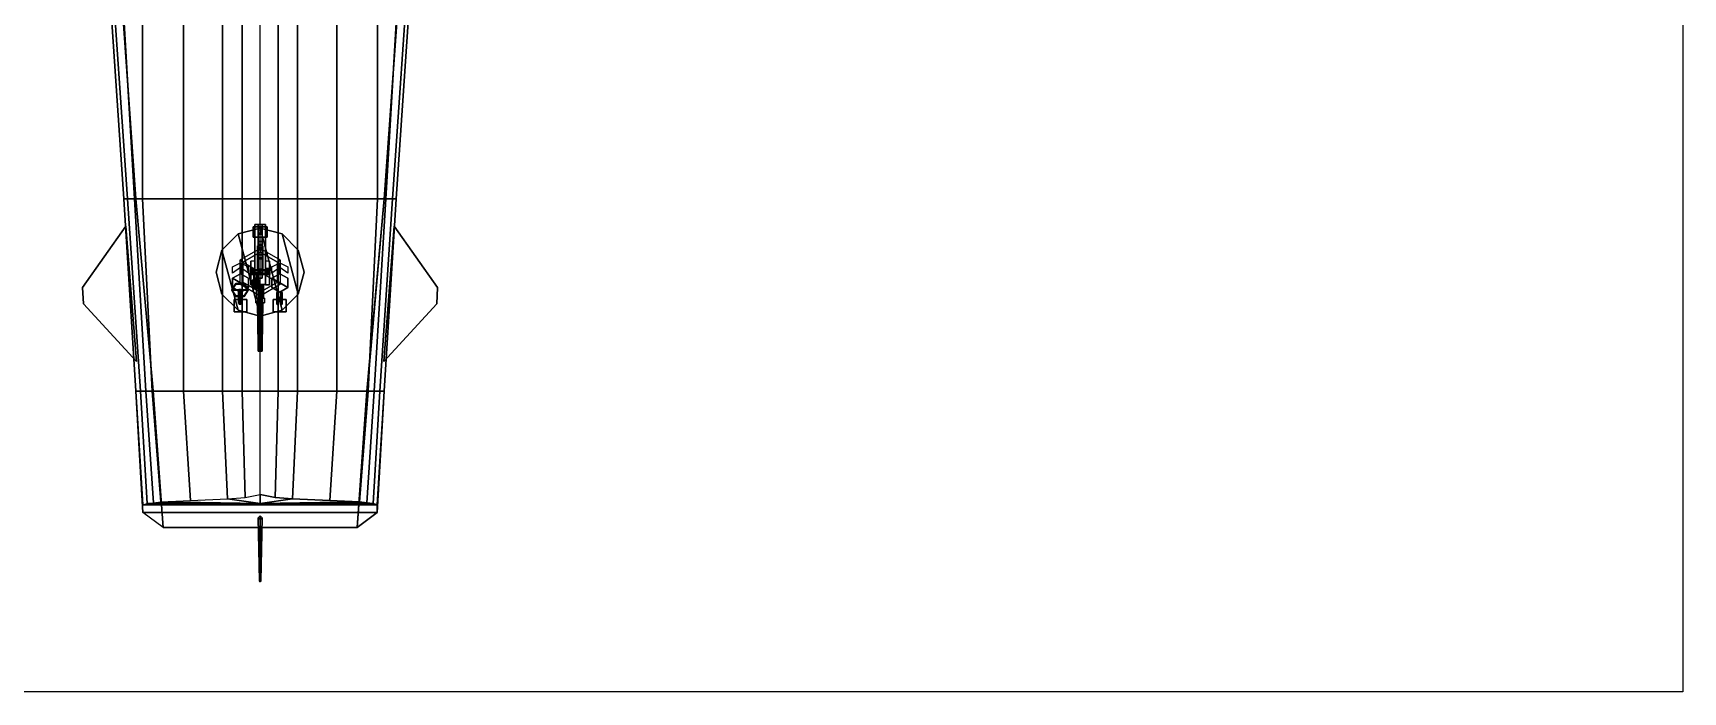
# Model space of a CAD drawing. Header units: millimetres. Extents: x -41 to 37, y -61 to 81.
# Drawn here: x -5.87 to 36.8, y -60.83 to -43.8 of the extents above; entities that cross this region are included whole.
import ezdxf

# ---------------------------------------------------------------- set-up
doc = ezdxf.new("R2010")
doc.units = ezdxf.units.MM
for name, color, linetype in [('barrel', 1, 'Continuous'), ('drawing', 9, 'Continuous'), ('h1_2', 7, 'Continuous'), ('h2_2', 4, 'Continuous'), ('sleeve', 5, 'Continuous'), ('turret', 2, 'Continuous')]:
    doc.layers.add(name, color=color, linetype=linetype)
picture_1 = doc.add_image_def('image1.gif', size_in_pixel=(2365, 2885))

msp = doc.modelspace()

# ---------------------------------------------------------------- linework, layer by layer
at = {"layer": 'barrel'}
for points in [[(-0.09, -50.3, 4.14), (-0.045, -50.3, 4.062), (-0.045, -50.65, 4.062), (-0.09, -50.65, 4.14)], [(-0.045, -50.3, 4.218), (-0.09, -50.3, 4.14), (-0.09, -50.65, 4.14), (-0.045, -50.65, 4.218)], [(-0.045, -50.3, 4.062), (0.045, -50.3, 4.062), (0.045, -50.65, 4.062), (-0.045, -50.65, 4.062)], [(0.045, -50.3, 4.218), (-0.045, -50.3, 4.218), (-0.045, -50.65, 4.218), (0.045, -50.65, 4.218)], [(0.045, -50.3, 4.062), (0.09, -50.3, 4.14), (0.09, -50.65, 4.14), (0.045, -50.65, 4.062)], [(0.09, -50.3, 4.14), (0.045, -50.3, 4.218), (0.045, -50.65, 4.218), (0.09, -50.65, 4.14)], [(0.055, -50.65, 4.045), (-0.055, -50.65, 4.045), (-0.11, -50.65, 4.14), (0.11, -50.65, 4.14)], [(0.11, -50.65, 4.14), (-0.11, -50.65, 4.14), (-0.055, -50.65, 4.235), (0.055, -50.65, 4.235)], [(-0.11, -50.65, 4.14), (-0.055, -50.65, 4.045), (-0.055, -50.77, 4.045), (-0.11, -50.77, 4.14)], [(-0.055, -50.65, 4.235), (-0.11, -50.65, 4.14), (-0.11, -50.77, 4.14), (-0.055, -50.77, 4.235)], [(0.11, -50.77, 4.14), (-0.11, -50.77, 4.14), (-0.055, -50.77, 4.045), (0.055, -50.77, 4.045)], [(0.055, -50.77, 4.235), (-0.055, -50.77, 4.235), (-0.11, -50.77, 4.14), (0.11, -50.77, 4.14)], [(-0.07, -50.77, 4.14), (-0.035, -50.77, 4.079), (-0.025, -51.86, 4.097), (-0.05, -51.86, 4.14)], [(-0.035, -50.77, 4.201), (-0.07, -50.77, 4.14), (-0.05, -51.86, 4.14), (-0.025, -51.86, 4.183)], [(-0.055, -50.65, 4.045), (0.055, -50.65, 4.045), (0.055, -50.77, 4.045), (-0.055, -50.77, 4.045)], [(0.055, -50.65, 4.235), (-0.055, -50.65, 4.235), (-0.055, -50.77, 4.235), (0.055, -50.77, 4.235)], [(-0.035, -50.77, 4.079), (0.035, -50.77, 4.079), (0.025, -51.86, 4.097), (-0.025, -51.86, 4.097)], [(0.035, -50.77, 4.201), (-0.035, -50.77, 4.201), (-0.025, -51.86, 4.183), (0.025, -51.86, 4.183)], [(0.035, -50.77, 4.079), (0.07, -50.77, 4.14), (0.05, -51.86, 4.14), (0.025, -51.86, 4.097)], [(0.07, -50.77, 4.14), (0.035, -50.77, 4.201), (0.025, -51.86, 4.183), (0.05, -51.86, 4.14)], [(0.055, -50.65, 4.045), (0.11, -50.65, 4.14), (0.11, -50.77, 4.14), (0.055, -50.77, 4.045)], [(0.11, -50.65, 4.14), (0.055, -50.65, 4.235), (0.055, -50.77, 4.235), (0.11, -50.77, 4.14)], [(-0.05, -51.86, 4.14), (-0.025, -51.86, 4.097), (-0.025, -52.02, 4.097), (-0.05, -52.02, 4.14)], [(-0.025, -51.86, 4.183), (-0.05, -51.86, 4.14), (-0.05, -52.02, 4.14), (-0.025, -52.02, 4.183)], [(0.05, -52.02, 4.14), (-0.05, -52.02, 4.14), (-0.025, -52.02, 4.097), (0.025, -52.02, 4.097)], [(0.025, -52.02, 4.183), (-0.025, -52.02, 4.183), (-0.05, -52.02, 4.14), (0.05, -52.02, 4.14)], [(-0.025, -51.86, 4.097), (0.025, -51.86, 4.097), (0.025, -52.02, 4.097), (-0.025, -52.02, 4.097)], [(0.025, -51.86, 4.183), (-0.025, -51.86, 4.183), (-0.025, -52.02, 4.183), (0.025, -52.02, 4.183)], [(0.025, -51.86, 4.097), (0.05, -51.86, 4.14), (0.05, -52.02, 4.14), (0.025, -52.02, 4.097)], [(0.05, -51.86, 4.14), (0.025, -51.86, 4.183), (0.025, -52.02, 4.183), (0.05, -52.02, 4.14)]]:
    msp.add_3dface(points, dxfattribs=at)
at = {"layer": 'h1_2'}
for points in [[(-3.684, -41.478, 2.822), (-3.21, -48.085, 2.791), (3.21, -48.085, 2.791), (3.684, -41.478, 2.822)], [(-3.21, -48.09, 2.79), (-3.21, -48.09, 3.94), (-3.68, -41.48, 3.94), (-3.68, -41.48, 2.84)], [(-3.68, -41.48, 2.84), (-3.68, -41.48, 3.94), (-3.21, -48.09, 3.94), (-3.21, -48.09, 2.79)], [(0.465, -41.478, -1.707), (0.465, -48.085, -0.989), (0, -48.085, -1.15), (0, -41.478, -1.954)], [(0.969, -41.478, -1.46), (0.969, -48.085, -0.837), (0.465, -48.085, -0.989), (0.465, -41.478, -1.707)], [(1.985, -41.478, -1.014), (1.985, -48.085, -0.571), (0.969, -48.085, -0.837), (0.969, -41.478, -1.46)], [(3.039, -41.478, -0.701), (3.039, -48.085, -0.457), (1.985, -48.085, -0.571), (1.985, -41.478, -1.014)], [(3.637, -41.478, -0.568), (3.248, -48.085, -0.457), (3.039, -48.085, -0.457), (3.039, -41.478, -0.701)], [(3.21, -48.085, 2.791), (3.523, -48.085, 0.635), (3.969, -41.478, 0.534), (3.684, -41.478, 2.822)], [(3.21, -48.09, 2.79), (3.21, -48.09, 3.94), (3.68, -41.48, 3.94), (3.68, -41.48, 2.84)], [(3.68, -41.48, 2.84), (3.68, -41.48, 3.94), (3.21, -48.09, 3.94), (3.21, -48.09, 2.79)], [(3.884, -41.478, -0.245), (3.428, -48.085, -0.305), (3.248, -48.085, -0.457), (3.637, -41.478, -0.568)], [(3.969, -41.478, 0.097), (3.523, -48.085, 0.008), (3.428, -48.085, -0.305), (3.884, -41.478, -0.245)], [(3.969, -41.478, 0.534), (3.523, -48.085, 0.635), (3.523, -48.085, 0.008), (3.969, -41.478, 0.097)], [(-3.21, -48.085, 2.791), (-2.763, -53.054, 2.84), (2.763, -53.054, 2.84), (3.21, -48.085, 2.791)], [(-3.21, -48.09, 2.79), (-3.21, -48.09, 3.94), (-2.77, -53.05, 3.94), (-2.77, -53.05, 2.84)], [(-2.77, -53.05, 2.84), (-2.77, -53.05, 3.94), (-3.21, -48.09, 3.94), (-3.21, -48.09, 2.79)], [(0.465, -48.085, -0.989), (0.465, -53.054, -0.426), (0, -53.054, -0.521), (0, -48.085, -1.15)], [(0.969, -48.085, -0.837), (0.969, -53.054, -0.322), (0.465, -53.054, -0.426), (0.465, -48.085, -0.989)], [(1.985, -48.085, -0.571), (1.985, -53.054, -0.18), (0.969, -53.054, -0.322), (0.969, -48.085, -0.837)], [(3.039, -48.085, -0.457), (2.792, -53.054, -0.104), (1.985, -53.054, -0.18), (1.985, -48.085, -0.571)], [(2.763, -53.054, 2.84), (3.21, -53.054, 0.751), (3.523, -48.085, 0.635), (3.21, -48.085, 2.791)], [(3.21, -48.09, 2.79), (3.21, -48.09, 3.94), (2.77, -53.05, 3.94), (2.77, -53.05, 2.84)], [(2.77, -53.05, 2.84), (2.77, -53.05, 3.94), (3.21, -48.09, 3.94), (3.21, -48.09, 2.79)], [(3.248, -48.085, -0.457), (2.953, -53.054, -0.094), (2.792, -53.054, -0.104), (3.039, -48.085, -0.457)], [(3.428, -48.085, -0.305), (3.096, -53.054, -0.018), (2.953, -53.054, -0.094), (3.248, -48.085, -0.457)], [(3.523, -48.085, 0.008), (3.21, -53.054, 0.124), (3.096, -53.054, -0.018), (3.428, -48.085, -0.305)], [(3.523, -48.085, 0.635), (3.21, -53.054, 0.751), (3.21, -53.054, 0.124), (3.523, -48.085, 0.008)], [(3.2, -52.29, 0.66), (3.47, -48.79, 0.66), (4.59, -50.38, 0.66), (4.57, -50.8, 0.66)], [(4.57, -50.8, 0.66), (4.59, -50.38, 0.66), (3.47, -48.79, 0.66), (3.2, -52.29, 0.66)], [(-2.763, -53.054, 2.84), (-2.77, -53.05, 3.94), (-2.51, -56.58, 3.94), (-2.51, -56.58, 2.84)], [(-2.51, -56.58, 2.84), (-2.51, -56.58, 3.94), (-2.77, -53.05, 3.94), (-2.763, -53.054, 2.84)], [(-2.763, -53.054, 2.84), (-2.51, -56.58, 2.84), (2.51, -56.58, 2.84), (2.763, -53.054, 2.84)], [(0.465, -53.054, -0.426), (0.39, -55.8, -0.29), (0, -55.73, -0.33), (0, -53.054, -0.521)], [(0.969, -53.054, -0.322), (0.84, -55.84, -0.24), (0.39, -55.8, -0.29), (0.465, -53.054, -0.426)], [(1.985, -53.054, -0.18), (1.8, -55.88, -0.18), (0.84, -55.84, -0.24), (0.969, -53.054, -0.322)], [(2.792, -53.054, -0.104), (2.57, -55.92, -0.104), (1.8, -55.88, -0.18), (1.985, -53.054, -0.18)], [(2.763, -53.054, 2.84), (2.77, -53.05, 3.94), (2.51, -56.58, 3.94), (2.51, -56.58, 2.84)], [(2.51, -56.58, 2.84), (2.51, -56.58, 3.94), (2.77, -53.05, 3.94), (2.763, -53.054, 2.84)], [(2.51, -56.58, 2.84), (3.03, -56.19, 0.751), (3.21, -53.054, 0.751), (2.763, -53.054, 2.84)], [(2.953, -53.054, -0.094), (2.76, -55.94, -0.094), (2.57, -55.92, -0.104), (2.792, -53.054, -0.104)], [(3.096, -53.054, -0.018), (2.92, -55.96, -0.018), (2.76, -55.94, -0.094), (2.953, -53.054, -0.094)], [(3.21, -53.054, 0.124), (3.03, -55.99, 0.124), (2.92, -55.96, -0.018), (3.096, -53.054, -0.018)], [(3.21, -53.054, 0.751), (3.03, -56.19, 0.751), (3.03, -55.99, 0.124), (3.21, -53.054, 0.124)], [(-2.57, -55.92, -0.104), (-1.8, -55.88, -0.18), (-0.84, -55.84, -0.24), (0, -55.96, -0.018)], [(-0.39, -55.8, -0.29), (0, -55.73, -0.33), (0, -55.96, -0.018), (-0.84, -55.84, -0.24)], [(0.39, -55.8, -0.29), (0.84, -55.84, -0.24), (0, -55.96, -0.018), (0, -55.73, -0.33)], [(0.84, -55.84, -0.24), (1.8, -55.88, -0.18), (2.57, -55.92, -0.104), (0, -55.96, -0.018)], [(-3.03, -55.99, 0.124), (-2.92, -55.96, -0.018), (2.92, -55.96, -0.018), (3.03, -55.99, 0.124)], [(-3.03, -56.19, 0.751), (-3.03, -55.99, 0.124), (3.03, -55.99, 0.124), (3.03, -56.19, 0.751)], [(-2.51, -56.58, 2.84), (-3.03, -56.19, 0.751), (3.03, -56.19, 0.751), (2.51, -56.58, 2.84)], [(-2.76, -55.94, -0.094), (-2.57, -55.92, -0.104), (0, -55.96, -0.018), (-2.92, -55.96, -0.018)], [(-0.02, -57.96, 7.39), (0, -57.94, 7.39), (0, -56.28, 2.84), (-0.05, -56.33, 2.84)], [(0, -55.96, -0.018), (2.57, -55.92, -0.104), (2.76, -55.94, -0.094), (2.92, -55.96, -0.018)], [(0, -57.94, 7.39), (0.02, -57.96, 7.39), (0.05, -56.33, 2.84), (0, -56.28, 2.84)], [(0, -57.98, 7.39), (-0.02, -57.96, 7.39), (-0.05, -56.33, 2.84), (0, -56.38, 2.84)], [(0.02, -57.96, 7.39), (0, -57.98, 7.39), (0, -56.38, 2.84), (0.05, -56.33, 2.84)], [(-0.02, -57.96, 7.39), (0, -57.98, 7.39), (0.02, -57.96, 7.39), (0, -57.94, 7.39)]]:
    msp.add_3dface(points, dxfattribs=at)
at = {"layer": 'h2_2'}
for points in [[(-3.21, -48.085, 2.791), (-3.523, -48.085, 0.635), (-3.969, -41.478, 0.534), (-3.684, -41.478, 2.822)], [(-3.969, -41.478, 0.534), (-3.523, -48.085, 0.635), (-3.523, -48.085, 0.008), (-3.969, -41.478, 0.097)], [(-3.969, -41.478, 0.097), (-3.523, -48.085, 0.008), (-3.428, -48.085, -0.305), (-3.884, -41.478, -0.245)], [(-3.884, -41.478, -0.245), (-3.428, -48.085, -0.305), (-3.248, -48.085, -0.457), (-3.637, -41.478, -0.568)], [(-3.637, -41.478, -0.568), (-3.248, -48.085, -0.457), (-3.039, -48.085, -0.457), (-3.039, -41.478, -0.701)], [(-3.039, -41.478, -0.701), (-3.039, -48.085, -0.457), (-1.985, -48.085, -0.571), (-1.985, -41.478, -1.014)], [(-1.985, -41.478, -1.014), (-1.985, -48.085, -0.571), (-0.969, -48.085, -0.837), (-0.969, -41.478, -1.46)], [(-0.969, -41.478, -1.46), (-0.969, -48.085, -0.837), (-0.465, -48.085, -0.989), (-0.465, -41.478, -1.707)], [(-0.465, -41.478, -1.707), (-0.465, -48.085, -0.989), (0, -48.085, -1.15), (0, -41.478, -1.954)], [(-2.763, -53.054, 2.84), (-3.21, -53.054, 0.751), (-3.523, -48.085, 0.635), (-3.21, -48.085, 2.791)], [(-3.523, -48.085, 0.635), (-3.21, -53.054, 0.751), (-3.21, -53.054, 0.124), (-3.523, -48.085, 0.008)], [(-3.523, -48.085, 0.008), (-3.21, -53.054, 0.124), (-3.096, -53.054, -0.018), (-3.428, -48.085, -0.305)], [(-3.428, -48.085, -0.305), (-3.096, -53.054, -0.018), (-2.953, -53.054, -0.094), (-3.248, -48.085, -0.457)], [(-3.248, -48.085, -0.457), (-2.953, -53.054, -0.094), (-2.792, -53.054, -0.104), (-3.039, -48.085, -0.457)], [(-3.039, -48.085, -0.457), (-2.792, -53.054, -0.104), (-1.985, -53.054, -0.18), (-1.985, -48.085, -0.571)], [(-1.985, -48.085, -0.571), (-1.985, -53.054, -0.18), (-0.969, -53.054, -0.322), (-0.969, -48.085, -0.837)], [(-0.969, -48.085, -0.837), (-0.969, -53.054, -0.322), (-0.465, -53.054, -0.426), (-0.465, -48.085, -0.989)], [(-0.465, -48.085, -0.989), (-0.465, -53.054, -0.426), (0, -53.054, -0.521), (0, -48.085, -1.15)], [(-3.2, -52.29, 0.66), (-3.47, -48.79, 0.66), (-4.59, -50.38, 0.66), (-4.57, -50.8, 0.66)], [(-4.57, -50.8, 0.66), (-4.59, -50.38, 0.66), (-3.47, -48.79, 0.66), (-3.2, -52.29, 0.66)], [(-2.51, -56.58, 2.84), (-3.03, -56.19, 0.751), (-3.21, -53.054, 0.751), (-2.763, -53.054, 2.84)], [(-3.21, -53.054, 0.751), (-3.03, -56.19, 0.751), (-3.03, -55.99, 0.124), (-3.21, -53.054, 0.124)], [(-3.21, -53.054, 0.124), (-3.03, -55.99, 0.124), (-2.92, -55.96, -0.018), (-3.096, -53.054, -0.018)], [(-3.096, -53.054, -0.018), (-2.92, -55.96, -0.018), (-2.76, -55.94, -0.094), (-2.953, -53.054, -0.094)], [(-2.953, -53.054, -0.094), (-2.76, -55.94, -0.094), (-2.57, -55.92, -0.104), (-2.792, -53.054, -0.104)], [(-2.792, -53.054, -0.104), (-2.57, -55.92, -0.104), (-1.8, -55.88, -0.18), (-1.985, -53.054, -0.18)], [(-1.985, -53.054, -0.18), (-1.8, -55.88, -0.18), (-0.84, -55.84, -0.24), (-0.969, -53.054, -0.322)], [(-0.969, -53.054, -0.322), (-0.84, -55.84, -0.24), (-0.39, -55.8, -0.29), (-0.465, -53.054, -0.426)], [(-0.465, -53.054, -0.426), (-0.39, -55.8, -0.29), (0, -55.73, -0.33), (0, -53.054, -0.521)]]:
    msp.add_3dface(points, dxfattribs=at)
at = {"layer": 'sleeve'}
for points in [[(-0.18, -48.81, 4.35), (0.18, -48.81, 4.35), (0.18, -48.81, 3.92), (-0.18, -48.81, 3.92)], [(-0.18, -48.81, 3.92), (-0.18, -49.08, 3.92), (-0.18, -49.08, 4.35), (-0.18, -48.81, 4.35)], [(0.18, -48.81, 3.92), (0.18, -49.08, 3.92), (-0.18, -49.08, 3.92), (-0.18, -48.81, 3.92)], [(-0.18, -49.08, 4.35), (0.18, -49.08, 4.35), (0.18, -48.81, 4.35), (-0.18, -48.81, 4.35)], [(-0.14, -48.75, 3.96), (-0.14, -50.3, 3.96), (-0.14, -50.3, 4.32), (-0.14, -48.75, 4.32)], [(0.14, -48.75, 3.96), (0.14, -50.3, 3.96), (-0.14, -50.3, 3.96), (-0.14, -48.75, 3.96)], [(-0.14, -50.3, 4.32), (0.14, -50.3, 4.32), (0.14, -48.75, 4.32), (-0.14, -48.75, 4.32)], [(-0.14, -48.75, 4.32), (0.14, -48.75, 4.32), (0.14, -48.75, 3.96), (-0.14, -48.75, 3.96)], [(-0.05, -48.82, 3.65), (-0.05, -48.97, 3.65), (-0.05, -48.9, 3.96), (-0.05, -48.75, 3.96)], [(0.05, -48.75, 3.96), (0.05, -48.82, 3.65), (-0.05, -48.82, 3.65), (-0.05, -48.75, 3.96)], [(-0.05, -49, 3.34), (-0.05, -49.19, 3.34), (-0.05, -48.97, 3.65), (-0.05, -48.82, 3.65)], [(0.05, -48.82, 3.65), (0.05, -49, 3.34), (-0.05, -49, 3.34), (-0.05, -48.82, 3.65)], [(-0.05, -48.9, 3.96), (-0.05, -48.97, 3.65), (0.05, -48.97, 3.65), (0.05, -48.9, 3.96)], [(-0.05, -48.97, 3.65), (-0.05, -49.19, 3.34), (0.05, -49.19, 3.34), (0.05, -48.97, 3.65)], [(0.05, -49, 3.34), (0.05, -49.27, 3.08), (-0.05, -49.27, 3.08), (-0.05, -49, 3.34)], [(-0.05, -49.27, 3.08), (-0.05, -49.4, 3.17), (-0.05, -49.19, 3.34), (-0.05, -49, 3.34)], [(0.05, -48.9, 3.96), (0.05, -48.97, 3.65), (0.05, -48.82, 3.65), (0.05, -48.75, 3.96)], [(0.05, -48.97, 3.65), (0.05, -49.19, 3.34), (0.05, -49, 3.34), (0.05, -48.82, 3.65)], [(0.05, -49.19, 3.34), (0.05, -49.4, 3.17), (0.05, -49.27, 3.08), (0.05, -49, 3.34)], [(0.14, -48.75, 4.32), (0.14, -50.3, 4.32), (0.14, -50.3, 3.96), (0.14, -48.75, 3.96)], [(0.18, -48.81, 4.35), (0.18, -49.08, 4.35), (0.18, -49.08, 3.92), (0.18, -48.81, 3.92)], [(-0.18, -49.08, 3.92), (0.18, -49.08, 3.92), (0.18, -49.08, 4.35), (-0.18, -49.08, 4.35)], [(-0.07, -49.39, 4.69), (0.07, -49.39, 4.69), (0.07, -49.3, 4.46), (-0.07, -49.3, 4.46)], [(-0.07, -49.3, 4.46), (-0.07, -49.9, 4.4), (-0.07, -49.93, 4.44), (-0.07, -49.39, 4.69)], [(-0.07, -49.3, 4.32), (-0.07, -49.9, 4.32), (-0.07, -49.9, 4.4), (-0.07, -49.3, 4.46)], [(-0.07, -49.3, 4.46), (0.07, -49.3, 4.46), (0.07, -49.3, 4.32), (-0.07, -49.3, 4.32)], [(-0.07, -49.93, 4.44), (0.07, -49.93, 4.44), (0.07, -49.39, 4.69), (-0.07, -49.39, 4.69)], [(-0.05, -49.19, 3.34), (-0.05, -49.4, 3.17), (0.05, -49.4, 3.17), (0.05, -49.19, 3.34)], [(0.05, -49.27, 3.08), (0.05, -49.61, 2.96), (-0.05, -49.61, 2.96), (-0.05, -49.27, 3.08)], [(-0.05, -49.61, 2.96), (-0.05, -49.61, 3.07), (-0.05, -49.4, 3.17), (-0.05, -49.27, 3.08)], [(0.05, -49.34, 3.96), (0.05, -49.53, 3.67), (-0.05, -49.53, 3.67), (-0.05, -49.34, 3.96)], [(-0.05, -49.53, 3.67), (-0.05, -49.64, 3.73), (-0.05, -49.48, 3.96), (-0.05, -49.34, 3.96)], [(-0.05, -49.4, 3.17), (-0.05, -49.61, 3.07), (0.05, -49.61, 3.07), (0.05, -49.4, 3.17)], [(-0.05, -49.48, 3.96), (-0.05, -49.64, 3.73), (0.05, -49.64, 3.73), (0.05, -49.48, 3.96)], [(0.05, -49.4, 3.17), (0.05, -49.61, 3.07), (0.05, -49.61, 2.96), (0.05, -49.27, 3.08)], [(0.05, -49.48, 3.96), (0.05, -49.64, 3.73), (0.05, -49.53, 3.67), (0.05, -49.34, 3.96)], [(0.07, -49.39, 4.69), (0.07, -49.93, 4.44), (0.07, -49.9, 4.4), (0.07, -49.3, 4.46)], [(0.07, -49.3, 4.46), (0.07, -49.9, 4.4), (0.07, -49.9, 4.32), (0.07, -49.3, 4.32)], [(0.25, -49.92, 4.15), (0.25, -49.95, 4.098), (-0.25, -49.95, 4.098), (-0.25, -49.92, 4.15)], [(0.25, -49.95, 4.202), (0.25, -49.92, 4.15), (-0.25, -49.92, 4.15), (-0.25, -49.95, 4.202)], [(-0.25, -50.04, 4.15), (-0.25, -49.92, 4.15), (-0.25, -49.95, 4.098), (-0.25, -50.01, 4.098)], [(-0.25, -50.01, 4.202), (-0.25, -49.95, 4.202), (-0.25, -49.92, 4.15), (-0.25, -50.04, 4.15)], [(-0.07, -49.9, 4.4), (0.07, -49.9, 4.4), (0.07, -49.93, 4.44), (-0.07, -49.93, 4.44)], [(-0.07, -49.9, 4.32), (0.07, -49.9, 4.32), (0.07, -49.9, 4.4), (-0.07, -49.9, 4.4)], [(0.05, -49.53, 3.67), (0.05, -49.93, 3.48), (-0.05, -49.93, 3.48), (-0.05, -49.53, 3.67)], [(-0.05, -49.93, 3.48), (-0.05, -49.93, 3.61), (-0.05, -49.64, 3.73), (-0.05, -49.53, 3.67)], [(-0.05, -49.95, 2.96), (-0.05, -49.95, 3.07), (-0.05, -49.61, 3.07), (-0.05, -49.61, 2.96)], [(0.05, -49.61, 2.96), (0.05, -49.95, 2.96), (-0.05, -49.95, 2.96), (-0.05, -49.61, 2.96)], [(-0.05, -49.61, 3.07), (-0.05, -49.95, 3.07), (0.05, -49.95, 3.07), (0.05, -49.61, 3.07)], [(-0.05, -49.64, 3.73), (-0.05, -49.93, 3.61), (0.05, -49.93, 3.61), (0.05, -49.64, 3.73)], [(0.05, -49.64, 3.73), (0.05, -49.93, 3.61), (0.05, -49.93, 3.48), (0.05, -49.53, 3.67)], [(0.05, -49.61, 3.07), (0.05, -49.95, 3.07), (0.05, -49.95, 2.96), (0.05, -49.61, 2.96)], [(0.25, -50.01, 4.098), (0.25, -49.95, 4.098), (0.25, -49.92, 4.15), (0.25, -50.04, 4.15)], [(0.25, -50.04, 4.15), (0.25, -49.92, 4.15), (0.25, -49.95, 4.202), (0.25, -50.01, 4.202)], [(0.25, -49.95, 4.098), (0.25, -50.01, 4.098), (-0.25, -50.01, 4.098), (-0.25, -49.95, 4.098)], [(0.25, -50.01, 4.202), (0.25, -49.95, 4.202), (-0.25, -49.95, 4.202), (-0.25, -50.01, 4.202)], [(0.25, -50.01, 4.098), (0.25, -50.04, 4.15), (-0.25, -50.04, 4.15), (-0.25, -50.01, 4.098)], [(0.25, -50.04, 4.15), (0.25, -50.01, 4.202), (-0.25, -50.01, 4.202), (-0.25, -50.04, 4.15)], [(-0.21, -50.24, 4.53), (-0.197, -50.19, 4.53), (-0.197, -50.215, 4.487), (-0.21, -50.24, 4.53)], [(-0.21, -50.24, 4.53), (-0.197, -50.215, 4.573), (-0.197, -50.19, 4.53), (-0.21, -50.24, 4.53)], [(-0.21, -50.24, 4.53), (-0.197, -50.215, 4.487), (-0.197, -50.265, 4.487), (-0.21, -50.24, 4.53)], [(-0.21, -50.24, 4.53), (-0.197, -50.265, 4.573), (-0.197, -50.215, 4.573), (-0.21, -50.24, 4.53)], [(-0.21, -50.24, 4.53), (-0.197, -50.265, 4.487), (-0.197, -50.29, 4.53), (-0.21, -50.24, 4.53)], [(-0.21, -50.24, 4.53), (-0.197, -50.29, 4.53), (-0.197, -50.265, 4.573), (-0.21, -50.24, 4.53)], [(-0.197, -50.19, 4.53), (-0.16, -50.153, 4.53), (-0.16, -50.197, 4.455), (-0.197, -50.215, 4.487)], [(-0.197, -50.215, 4.573), (-0.16, -50.197, 4.605), (-0.16, -50.153, 4.53), (-0.197, -50.19, 4.53)], [(-0.197, -50.215, 4.487), (-0.16, -50.197, 4.455), (-0.16, -50.283, 4.455), (-0.197, -50.265, 4.487)], [(-0.197, -50.265, 4.573), (-0.16, -50.283, 4.605), (-0.16, -50.197, 4.605), (-0.197, -50.215, 4.573)], [(-0.197, -50.265, 4.487), (-0.16, -50.283, 4.455), (-0.16, -50.327, 4.53), (-0.197, -50.29, 4.53)], [(-0.197, -50.29, 4.53), (-0.16, -50.327, 4.53), (-0.16, -50.283, 4.605), (-0.197, -50.265, 4.573)], [(-0.085, -50, 4.517), (-0.135, -50, 4.517), (-0.16, -50, 4.56), (-0.06, -50, 4.56)], [(-0.06, -50, 4.56), (-0.16, -50, 4.56), (-0.135, -50, 4.603), (-0.085, -50, 4.603)], [(-0.16, -50, 4.56), (-0.135, -50, 4.517), (-0.135, -50.41, 4.517), (-0.16, -50.41, 4.56)], [(-0.135, -50, 4.603), (-0.16, -50, 4.56), (-0.16, -50.41, 4.56), (-0.135, -50.41, 4.603)], [(-0.16, -50.153, 4.53), (-0.11, -50.14, 4.53), (-0.11, -50.19, 4.443), (-0.16, -50.197, 4.455)], [(-0.16, -50.197, 4.605), (-0.11, -50.19, 4.617), (-0.11, -50.14, 4.53), (-0.16, -50.153, 4.53)], [(-0.16, -50.197, 4.455), (-0.11, -50.19, 4.443), (-0.11, -50.29, 4.443), (-0.16, -50.283, 4.455)], [(-0.16, -50.283, 4.605), (-0.11, -50.29, 4.617), (-0.11, -50.19, 4.617), (-0.16, -50.197, 4.605)], [(-0.16, -50.283, 4.455), (-0.11, -50.29, 4.443), (-0.11, -50.34, 4.53), (-0.16, -50.327, 4.53)], [(-0.16, -50.327, 4.53), (-0.11, -50.34, 4.53), (-0.11, -50.29, 4.617), (-0.16, -50.283, 4.605)], [(-0.14, -50.19, 4.46), (-0.08, -50.19, 4.46), (-0.08, -50.02, 4.32), (-0.14, -50.02, 4.32)], [(-0.14, -50.02, 4.32), (-0.14, -50.29, 4.32), (-0.14, -50.29, 4.46), (-0.14, -50.19, 4.46)], [(-0.14, -50.29, 4.32), (-0.08, -50.29, 4.32), (-0.08, -50.29, 4.46), (-0.14, -50.29, 4.46)], [(-0.14, -50.3, 3.96), (0.14, -50.3, 3.96), (0.14, -50.3, 4.32), (-0.14, -50.3, 4.32)], [(-0.135, -50, 4.517), (-0.085, -50, 4.517), (-0.085, -50.41, 4.517), (-0.135, -50.41, 4.517)], [(-0.085, -50, 4.603), (-0.135, -50, 4.603), (-0.135, -50.41, 4.603), (-0.085, -50.41, 4.603)], [(-0.11, -50.14, 4.53), (-0.06, -50.153, 4.53), (-0.06, -50.197, 4.455), (-0.11, -50.19, 4.443)], [(-0.11, -50.19, 4.617), (-0.06, -50.197, 4.605), (-0.06, -50.153, 4.53), (-0.11, -50.14, 4.53)], [(-0.11, -50.19, 4.443), (-0.06, -50.197, 4.455), (-0.06, -50.283, 4.455), (-0.11, -50.29, 4.443)], [(-0.11, -50.29, 4.617), (-0.06, -50.283, 4.605), (-0.06, -50.197, 4.605), (-0.11, -50.19, 4.617)], [(-0.11, -50.29, 4.443), (-0.06, -50.283, 4.455), (-0.06, -50.327, 4.53), (-0.11, -50.34, 4.53)], [(-0.11, -50.34, 4.53), (-0.06, -50.327, 4.53), (-0.06, -50.283, 4.605), (-0.11, -50.29, 4.617)], [(-0.085, -50, 4.517), (-0.06, -50, 4.56), (-0.06, -50.41, 4.56), (-0.085, -50.41, 4.517)], [(-0.06, -50, 4.56), (-0.085, -50, 4.603), (-0.085, -50.41, 4.603), (-0.06, -50.41, 4.56)], [(-0.08, -50.19, 4.46), (-0.08, -50.29, 4.46), (-0.08, -50.29, 4.32), (-0.08, -50.02, 4.32)], [(-0.06, -50.153, 4.53), (-0.023, -50.19, 4.53), (-0.023, -50.215, 4.487), (-0.06, -50.197, 4.455)], [(-0.06, -50.197, 4.605), (-0.023, -50.215, 4.573), (-0.023, -50.19, 4.53), (-0.06, -50.153, 4.53)], [(-0.06, -50.197, 4.455), (-0.023, -50.215, 4.487), (-0.023, -50.265, 4.487), (-0.06, -50.283, 4.455)], [(-0.06, -50.283, 4.605), (-0.023, -50.265, 4.573), (-0.023, -50.215, 4.573), (-0.06, -50.197, 4.605)], [(-0.06, -50.283, 4.455), (-0.023, -50.265, 4.487), (-0.023, -50.29, 4.53), (-0.06, -50.327, 4.53)], [(-0.06, -50.327, 4.53), (-0.023, -50.29, 4.53), (-0.023, -50.265, 4.573), (-0.06, -50.283, 4.605)], [(0.05, -49.93, 3.48), (0.05, -50.14, 3.48), (-0.05, -50.14, 3.48), (-0.05, -49.93, 3.48)], [(-0.05, -49.93, 3.61), (-0.05, -50.14, 3.61), (0.05, -50.14, 3.61), (0.05, -49.93, 3.61)], [(-0.05, -50.14, 3.48), (-0.05, -50.14, 3.61), (-0.05, -49.93, 3.61), (-0.05, -49.93, 3.48)], [(0.05, -49.95, 2.96), (0.05, -49.95, 3.07), (-0.05, -49.95, 3.07), (-0.05, -49.95, 2.96)], [(0.05, -50.14, 3.48), (0.05, -50.14, 3.61), (-0.05, -50.14, 3.61), (-0.05, -50.14, 3.48)], [(-0.035, -50.3, 4), (-0.018, -50.3, 3.97), (-0.018, -50.83, 3.97), (-0.035, -50.83, 4)], [(-0.018, -50.3, 4.03), (-0.035, -50.3, 4), (-0.035, -50.83, 4), (-0.018, -50.83, 4.03)], [(-0.023, -50.19, 4.53), (-0.01, -50.24, 4.53), (-0.01, -50.24, 4.53), (-0.023, -50.215, 4.487)], [(-0.023, -50.215, 4.573), (-0.01, -50.24, 4.53), (-0.01, -50.24, 4.53), (-0.023, -50.19, 4.53)], [(-0.023, -50.215, 4.487), (-0.01, -50.24, 4.53), (-0.01, -50.24, 4.53), (-0.023, -50.265, 4.487)], [(-0.023, -50.265, 4.573), (-0.01, -50.24, 4.53), (-0.01, -50.24, 4.53), (-0.023, -50.215, 4.573)], [(-0.023, -50.265, 4.487), (-0.01, -50.24, 4.53), (-0.01, -50.24, 4.53), (-0.023, -50.29, 4.53)], [(-0.023, -50.29, 4.53), (-0.01, -50.24, 4.53), (-0.01, -50.24, 4.53), (-0.023, -50.265, 4.573)], [(-0.018, -50.3, 3.97), (0.017, -50.3, 3.97), (0.017, -50.83, 3.97), (-0.018, -50.83, 3.97)], [(0.017, -50.3, 4.03), (-0.018, -50.3, 4.03), (-0.018, -50.83, 4.03), (0.017, -50.83, 4.03)], [(0.017, -50.3, 3.97), (0.035, -50.3, 4), (0.035, -50.83, 4), (0.017, -50.83, 3.97)], [(0.035, -50.3, 4), (0.017, -50.3, 4.03), (0.017, -50.83, 4.03), (0.035, -50.83, 4)], [(0.05, -49.93, 3.61), (0.05, -50.14, 3.61), (0.05, -50.14, 3.48), (0.05, -49.93, 3.48)], [(-0.06, -50.41, 4.56), (-0.16, -50.41, 4.56), (-0.135, -50.41, 4.517), (-0.085, -50.41, 4.517)], [(-0.085, -50.41, 4.603), (-0.135, -50.41, 4.603), (-0.16, -50.41, 4.56), (-0.06, -50.41, 4.56)], [(0.06, -50.83, 4), (-0.06, -50.83, 4), (-0.03, -50.83, 4.052), (0.03, -50.83, 4.052)], [(-0.03, -50.83, 4.052), (-0.06, -50.83, 4), (-0.06, -50.91, 4), (-0.03, -50.91, 4.052)], [(0.03, -50.83, 3.948), (-0.03, -50.83, 3.948), (-0.06, -50.83, 4), (0.06, -50.83, 4)], [(-0.06, -50.83, 4), (-0.03, -50.83, 3.948), (-0.03, -50.91, 3.948), (-0.06, -50.91, 4)], [(0.03, -50.91, 4.052), (-0.03, -50.91, 4.052), (-0.06, -50.91, 4), (0.06, -50.91, 4)], [(0.06, -50.91, 4), (-0.06, -50.91, 4), (-0.03, -50.91, 3.948), (0.03, -50.91, 3.948)], [(-0.03, -50.83, 3.948), (0.03, -50.83, 3.948), (0.03, -50.91, 3.948), (-0.03, -50.91, 3.948)], [(0.03, -50.83, 4.052), (-0.03, -50.83, 4.052), (-0.03, -50.91, 4.052), (0.03, -50.91, 4.052)], [(0.06, -50.83, 4), (0.03, -50.83, 4.052), (0.03, -50.91, 4.052), (0.06, -50.91, 4)], [(0.03, -50.83, 3.948), (0.06, -50.83, 4), (0.06, -50.91, 4), (0.03, -50.91, 3.948)]]:
    msp.add_3dface(points, dxfattribs=at)
at = {"layer": 'turret'}
for points in [[(-0.987, -49.41, 3.08), (-0.57, -48.993, 3.08), (-0.57, -48.993, 3), (-0.987, -49.41, 3)], [(-0.57, -50.967, 3), (-0.987, -49.41, 3), (-0.57, -48.993, 3), (0, -51.12, 3)], [(0, -51.12, 3.08), (-0.57, -48.993, 3.08), (-0.987, -49.41, 3.08), (-0.57, -50.967, 3.08)], [(0, -51.12, 3), (-0.57, -48.993, 3), (0, -48.84, 3), (0.57, -50.967, 3)], [(0.57, -50.967, 3.08), (0, -48.84, 3.08), (-0.57, -48.993, 3.08), (0, -51.12, 3.08)], [(-0.57, -48.993, 3.08), (0, -48.84, 3.08), (0, -48.84, 3), (-0.57, -48.993, 3)], [(0.57, -50.967, 3), (0, -48.84, 3), (0.57, -48.993, 3), (0.987, -50.55, 3)], [(0.987, -50.55, 3.08), (0.57, -48.993, 3.08), (0, -48.84, 3.08), (0.57, -50.967, 3.08)], [(0, -48.84, 3.08), (0.57, -48.993, 3.08), (0.57, -48.993, 3), (0, -48.84, 3)], [(0.987, -50.55, 3), (0.57, -48.993, 3), (0.987, -49.41, 3), (1.14, -49.98, 3)], [(1.14, -49.98, 3.08), (0.987, -49.41, 3.08), (0.57, -48.993, 3.08), (0.987, -50.55, 3.08)], [(0.57, -48.993, 3.08), (0.987, -49.41, 3.08), (0.987, -49.41, 3), (0.57, -48.993, 3)], [(-1.14, -49.98, 3.08), (-0.987, -49.41, 3.08), (-0.987, -49.41, 3), (-1.14, -49.98, 3)], [(-0.987, -50.55, 3), (-1.14, -49.98, 3), (-0.987, -49.41, 3), (-0.57, -50.967, 3)], [(-0.57, -50.967, 3.08), (-0.987, -49.41, 3.08), (-1.14, -49.98, 3.08), (-0.987, -50.55, 3.08)], [(-0.45, -49.72, 2.92), (0, -49.46, 2.92), (0, -49.37, 2.8), (-0.528, -49.675, 2.8)], [(0.45, -49.72, 3), (0, -49.46, 3), (-0.45, -49.72, 3), (0.45, -50.24, 3)], [(-0.45, -49.72, 3), (0, -49.46, 3), (0, -49.46, 2.92), (-0.45, -49.72, 2.92)], [(0, -49.46, 2.92), (0.45, -49.72, 2.92), (0.528, -49.675, 2.8), (0, -49.37, 2.8)], [(0, -49.46, 3), (0.45, -49.72, 3), (0.45, -49.72, 2.92), (0, -49.46, 2.92)], [(0.987, -49.41, 3.08), (1.14, -49.98, 3.08), (1.14, -49.98, 3), (0.987, -49.41, 3)], [(-0.718, -49.84, 3.61), (-0.51, -49.74, 3.56), (-0.51, -49.86, 3.38), (-0.718, -50.01, 3.43)], [(-0.45, -50.24, 2.92), (-0.45, -49.72, 2.92), (-0.528, -49.675, 2.8), (-0.528, -50.285, 2.8)], [(-0.51, -49.74, 3.56), (-0.302, -49.84, 3.61), (-0.302, -50.01, 3.43), (-0.51, -49.86, 3.38)], [(-0.51, -49.85, 3.39), (-0.51, -49.86, 3.38), (-0.51, -49.88, 3.27), (-0.51, -49.86, 3.25)], [(-0.51, -49.86, 3.25), (-0.51, -49.88, 3.27), (-0.51, -49.98, 3.19), (-0.51, -49.97, 3.14)], [(0.45, -50.24, 3), (-0.45, -49.72, 3), (-0.45, -50.24, 3), (0, -50.5, 3)], [(-0.45, -50.24, 3), (-0.45, -49.72, 3), (-0.45, -49.72, 2.92), (-0.45, -50.24, 2.92)], [(-0.24, -49.97, 3.68), (-0.14, -49.97, 3.68), (-0.14, -49.7, 3.08), (-0.24, -49.7, 3.08)], [(-0.24, -49.7, 3.08), (-0.24, -50.31, 3.08), (-0.24, -50.31, 3.74), (-0.24, -49.97, 3.68)], [(-0.24, -49.89, 4.16), (-0.14, -49.89, 4.16), (-0.14, -49.97, 3.68), (-0.24, -49.97, 3.68)], [(-0.24, -49.97, 3.68), (-0.24, -50.31, 3.74), (-0.24, -50.02, 4.08), (-0.24, -49.89, 4.16)], [(-0.24, -50.02, 4.08), (-0.14, -50.02, 4.08), (-0.14, -49.89, 4.16), (-0.24, -49.89, 4.16)], [(-0.14, -49.97, 3.68), (-0.14, -50.31, 3.74), (-0.14, -50.31, 3.08), (-0.14, -49.7, 3.08)], [(-0.14, -49.89, 4.16), (-0.14, -50.02, 4.08), (-0.14, -50.31, 3.74), (-0.14, -49.97, 3.68)], [(0.14, -49.97, 3.68), (0.24, -49.97, 3.68), (0.24, -49.7, 3.08), (0.14, -49.7, 3.08)], [(0.14, -49.7, 3.08), (0.14, -50.31, 3.08), (0.14, -50.31, 3.74), (0.14, -49.97, 3.68)], [(0.14, -49.89, 4.16), (0.24, -49.89, 4.16), (0.24, -49.97, 3.68), (0.14, -49.97, 3.68)], [(0.14, -50.02, 4.08), (0.24, -50.02, 4.08), (0.24, -49.89, 4.16), (0.14, -49.89, 4.16)], [(0.14, -49.97, 3.68), (0.14, -50.31, 3.74), (0.14, -50.02, 4.08), (0.14, -49.89, 4.16)], [(0.24, -49.97, 3.68), (0.24, -50.31, 3.74), (0.24, -50.31, 3.08), (0.24, -49.7, 3.08)], [(0.24, -49.89, 4.16), (0.24, -50.02, 4.08), (0.24, -50.31, 3.74), (0.24, -49.97, 3.68)], [(0.302, -49.84, 3.61), (0.51, -49.74, 3.56), (0.51, -49.86, 3.38), (0.302, -50.01, 3.43)], [(0.45, -49.72, 2.92), (0.45, -50.24, 2.92), (0.528, -50.285, 2.8), (0.528, -49.675, 2.8)], [(0.45, -49.72, 3), (0.45, -50.24, 3), (0.45, -50.24, 2.92), (0.45, -49.72, 2.92)], [(0.51, -49.74, 3.56), (0.718, -49.84, 3.61), (0.718, -50.01, 3.43), (0.51, -49.86, 3.38)], [(0.51, -49.85, 3.39), (0.51, -49.86, 3.38), (0.51, -49.88, 3.27), (0.51, -49.86, 3.25)], [(0.51, -49.86, 3.25), (0.51, -49.88, 3.27), (0.51, -49.98, 3.19), (0.51, -49.97, 3.14)], [(-0.987, -50.55, 3.08), (-1.14, -49.98, 3.08), (-1.14, -49.98, 3), (-0.987, -50.55, 3)], [(-0.625, -50.292, 3.561), (-0.73, -50.45, 3.652), (-0.73, -50.435, 3.678), (-0.625, -50.277, 3.587)], [(-0.73, -50.435, 3.678), (-0.31, -50.435, 3.678), (-0.415, -50.277, 3.587), (-0.625, -50.277, 3.587)], [(-0.31, -50.45, 3.652), (-0.73, -50.45, 3.652), (-0.625, -50.292, 3.561), (-0.415, -50.292, 3.561)], [(-0.302, -50.14, 3.25), (-0.51, -50.02, 3.25), (-0.718, -50.14, 3.25), (-0.302, -50.38, 3.25)], [(-0.718, -50.14, 3.25), (-0.51, -50.02, 3.25), (-0.51, -50.02, 3.08), (-0.718, -50.14, 3.08)], [(-0.718, -50.38, 3.25), (-0.718, -50.14, 3.25), (-0.718, -50.14, 3.08), (-0.718, -50.38, 3.08)], [(-0.302, -50.38, 3.25), (-0.718, -50.14, 3.25), (-0.718, -50.38, 3.25), (-0.51, -50.5, 3.25)], [(-0.415, -50.292, 3.561), (-0.625, -50.292, 3.561), (-0.625, -50.277, 3.587), (-0.415, -50.277, 3.587)], [(0, -50.5, 2.92), (-0.45, -50.24, 2.92), (-0.528, -50.285, 2.8), (0, -50.59, 2.8)], [(-0.51, -49.97, 3.14), (-0.51, -49.98, 3.19), (-0.51, -50.02, 3.19), (-0.51, -50.02, 3.14)], [(-0.51, -50.02, 3.25), (-0.302, -50.14, 3.25), (-0.302, -50.14, 3.08), (-0.51, -50.02, 3.08)], [(0, -50.5, 3), (-0.45, -50.24, 3), (-0.45, -50.24, 2.92), (0, -50.5, 2.92)], [(-0.31, -50.45, 3.652), (-0.415, -50.292, 3.561), (-0.415, -50.277, 3.587), (-0.31, -50.435, 3.678)], [(-0.302, -50.14, 3.25), (-0.302, -50.38, 3.25), (-0.302, -50.38, 3.08), (-0.302, -50.14, 3.08)], [(-0.24, -50.31, 3.74), (-0.14, -50.31, 3.74), (-0.14, -50.02, 4.08), (-0.24, -50.02, 4.08)], [(-0.24, -50.31, 3.08), (-0.14, -50.31, 3.08), (-0.14, -50.31, 3.74), (-0.24, -50.31, 3.74)], [(0.45, -50.24, 2.92), (0, -50.5, 2.92), (0, -50.59, 2.8), (0.528, -50.285, 2.8)], [(0.45, -50.24, 3), (0, -50.5, 3), (0, -50.5, 2.92), (0.45, -50.24, 2.92)], [(0.14, -50.31, 3.74), (0.24, -50.31, 3.74), (0.24, -50.02, 4.08), (0.14, -50.02, 4.08)], [(0.14, -50.31, 3.08), (0.24, -50.31, 3.08), (0.24, -50.31, 3.74), (0.14, -50.31, 3.74)], [(0.718, -50.14, 3.25), (0.51, -50.02, 3.25), (0.302, -50.14, 3.25), (0.718, -50.38, 3.25)], [(0.302, -50.14, 3.25), (0.51, -50.02, 3.25), (0.51, -50.02, 3.08), (0.302, -50.14, 3.08)], [(0.718, -50.38, 3.25), (0.302, -50.14, 3.25), (0.302, -50.38, 3.25), (0.51, -50.5, 3.25)], [(0.302, -50.38, 3.25), (0.302, -50.14, 3.25), (0.302, -50.14, 3.08), (0.302, -50.38, 3.08)], [(0.51, -49.97, 3.14), (0.51, -49.98, 3.19), (0.51, -50.02, 3.19), (0.51, -50.02, 3.14)], [(0.51, -50.02, 3.25), (0.718, -50.14, 3.25), (0.718, -50.14, 3.08), (0.51, -50.02, 3.08)], [(0.718, -50.14, 3.25), (0.718, -50.38, 3.25), (0.718, -50.38, 3.08), (0.718, -50.14, 3.08)], [(1.14, -49.98, 3.08), (0.987, -50.55, 3.08), (0.987, -50.55, 3), (1.14, -49.98, 3)], [(-0.57, -50.967, 3.08), (-0.987, -50.55, 3.08), (-0.987, -50.55, 3), (-0.57, -50.967, 3)], [(-0.73, -50.45, 3.652), (-0.625, -50.607, 3.743), (-0.625, -50.592, 3.768), (-0.73, -50.435, 3.678)], [(-0.625, -50.592, 3.768), (-0.415, -50.592, 3.768), (-0.31, -50.435, 3.678), (-0.73, -50.435, 3.678)], [(-0.415, -50.607, 3.743), (-0.625, -50.607, 3.743), (-0.73, -50.45, 3.652), (-0.31, -50.45, 3.652)], [(-0.51, -50.5, 3.25), (-0.718, -50.38, 3.25), (-0.718, -50.38, 3.08), (-0.51, -50.5, 3.08)], [(-0.67, -51.01, 3.08), (-0.67, -51.01, 3.2), (-0.67, -50.69, 3.08)], [(-0.67, -50.69, 3.08), (-0.67, -51.01, 3.2), (-0.34, -51.01, 3.2), (-0.34, -50.69, 3.08)], [(-0.34, -50.69, 3.08), (-0.34, -51.01, 3.08), (-0.67, -51.01, 3.08), (-0.67, -50.69, 3.08)], [(-0.625, -50.607, 3.743), (-0.415, -50.607, 3.743), (-0.415, -50.592, 3.768), (-0.625, -50.592, 3.768)], [(-0.54, -50.75, 3.063), (-0.56, -50.78, 3.08), (-0.56, -50.45, 3.652), (-0.54, -50.42, 3.634)], [(-0.56, -50.78, 3.08), (-0.54, -50.81, 3.097), (-0.54, -50.48, 3.669), (-0.56, -50.45, 3.652)], [(-0.5, -50.75, 3.063), (-0.54, -50.75, 3.063), (-0.54, -50.42, 3.634), (-0.5, -50.42, 3.634)], [(-0.54, -50.81, 3.097), (-0.5, -50.81, 3.097), (-0.5, -50.48, 3.669), (-0.54, -50.48, 3.669)], [(-0.302, -50.38, 3.25), (-0.51, -50.5, 3.25), (-0.51, -50.5, 3.08), (-0.302, -50.38, 3.08)], [(-0.48, -50.78, 3.08), (-0.5, -50.75, 3.063), (-0.5, -50.42, 3.634), (-0.48, -50.45, 3.652)], [(-0.5, -50.81, 3.097), (-0.48, -50.78, 3.08), (-0.48, -50.45, 3.652), (-0.5, -50.48, 3.669)], [(-0.415, -50.607, 3.743), (-0.31, -50.45, 3.652), (-0.31, -50.435, 3.678), (-0.415, -50.592, 3.768)], [(-0.34, -50.69, 3.08), (-0.34, -51.01, 3.2), (-0.34, -51.01, 3.08), (-0.34, -50.69, 3.08)], [(0.51, -50.5, 3.25), (0.302, -50.38, 3.25), (0.302, -50.38, 3.08), (0.51, -50.5, 3.08)], [(0.67, -50.69, 3.08), (0.67, -51.01, 3.08), (0.34, -51.01, 3.08), (0.34, -50.69, 3.08)], [(0.34, -50.69, 3.08), (0.34, -51.01, 3.2), (0.67, -51.01, 3.2), (0.67, -50.69, 3.08)], [(0.34, -51.01, 3.08), (0.34, -51.01, 3.2), (0.34, -50.69, 3.08)], [(0.43, -50.51, 3.62), (0.45, -50.527, 3.63), (0.47, -50.51, 3.62), (0.45, -50.493, 3.61)], [(0.45, -50.793, 3.09), (0.43, -50.81, 3.1), (0.43, -50.51, 3.62), (0.45, -50.493, 3.61)], [(0.43, -50.81, 3.1), (0.45, -50.827, 3.11), (0.45, -50.527, 3.63), (0.43, -50.51, 3.62)], [(0.47, -50.81, 3.1), (0.45, -50.793, 3.09), (0.45, -50.493, 3.61), (0.47, -50.51, 3.62)], [(0.45, -50.827, 3.11), (0.47, -50.81, 3.1), (0.47, -50.51, 3.62), (0.45, -50.527, 3.63)], [(0.718, -50.38, 3.25), (0.51, -50.5, 3.25), (0.51, -50.5, 3.08), (0.718, -50.38, 3.08)], [(0.53, -50.51, 3.62), (0.55, -50.527, 3.63), (0.57, -50.51, 3.62), (0.55, -50.493, 3.61)], [(0.55, -50.793, 3.09), (0.53, -50.81, 3.1), (0.53, -50.51, 3.62), (0.55, -50.493, 3.61)], [(0.53, -50.81, 3.1), (0.55, -50.827, 3.11), (0.55, -50.527, 3.63), (0.53, -50.51, 3.62)], [(0.57, -50.81, 3.1), (0.55, -50.793, 3.09), (0.55, -50.493, 3.61), (0.57, -50.51, 3.62)], [(0.55, -50.827, 3.11), (0.57, -50.81, 3.1), (0.57, -50.51, 3.62), (0.55, -50.527, 3.63)], [(0.987, -50.55, 3.08), (0.57, -50.967, 3.08), (0.57, -50.967, 3), (0.987, -50.55, 3)], [(0.67, -50.69, 3.08), (0.67, -51.01, 3.2), (0.67, -51.01, 3.08), (0.67, -50.69, 3.08)], [(-0.34, -51.01, 3.08), (-0.34, -51.01, 3.2), (-0.67, -51.01, 3.2), (-0.67, -51.01, 3.08)], [(0, -51.12, 3.08), (-0.57, -50.967, 3.08), (-0.57, -50.967, 3), (0, -51.12, 3)], [(0.57, -50.967, 3.08), (0, -51.12, 3.08), (0, -51.12, 3), (0.57, -50.967, 3)], [(0.67, -51.01, 3.08), (0.67, -51.01, 3.2), (0.34, -51.01, 3.2), (0.34, -51.01, 3.08)]]:
    msp.add_3dface(points, dxfattribs=at)

# ---------------------------------------------------------------- pictures from other files: only their frames are drawn
at = {"layer": 'drawing'}
image = msp.add_image(picture_1, insert=(36.8, -60.83, -85.62), size_in_units=(63.437, 77.385), rotation=90, dxfattribs=dict(at, fade=44))
image.dxf.flags = 15

doc.saveas('drawing.dxf')
